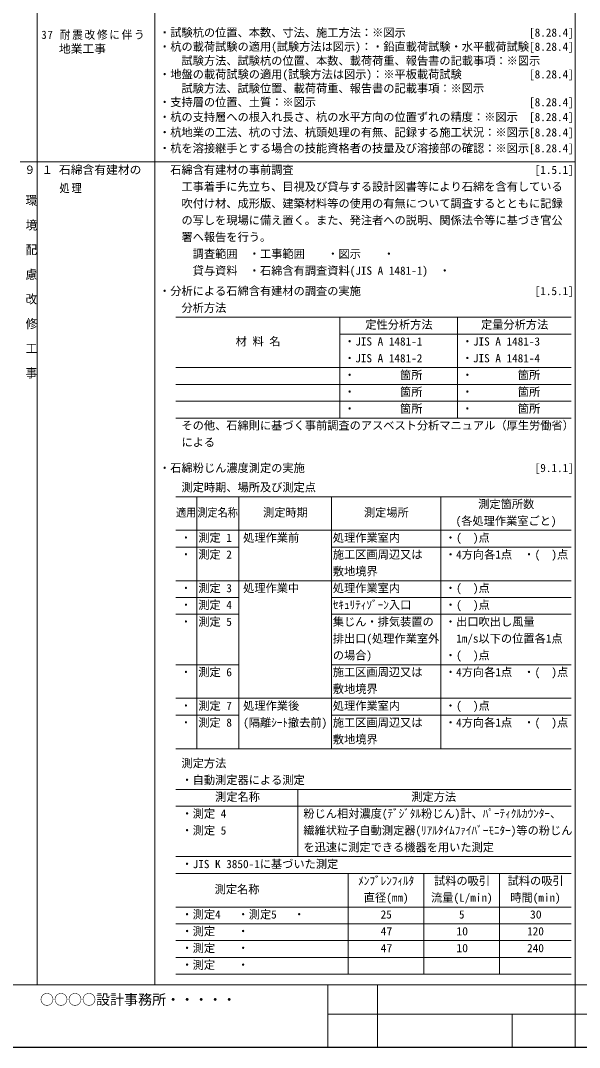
# Model space of a CAD drawing. Units: millimetres on the paper. Extents: x -400 to 395, y -286 to 463.
# Drawn here: x -3.6 to 195.8, y -285.7 to 81 of the extents above; entities that cross this region are included whole.
import ezdxf
from ezdxf.enums import TextEntityAlignment as Align

# ---------------------------------------------------------------- set-up
doc = ezdxf.new("R2010")
doc.units = ezdxf.units.MM
for name, color, linetype, lineweight in [('0-0', 4, 'Continuous', 9), ('0-1_文字', 7, 'Continuous', 9), ('E-0', 5, 'Continuous', 9)]:
    doc.layers.add(name, color=color, linetype=linetype, lineweight=lineweight)
doc.layers.add('E-1', color=7, linetype='Continuous')
doc.styles.add('@ＭＳ ゴシック', font='')
doc.styles.add('ＭＳ ゴシック', font='')
doc.styles.get('@ＭＳ ゴシック').set_extended_font_data('@MS Gothic')
doc.styles.get('ＭＳ ゴシック').set_extended_font_data('MS Gothic')

msp = doc.modelspace()

# ---------------------------------------------------------------- linework, layer by layer
at = {"layer": '0-0'}
for p, q in [((2.314, 284.234), (2.314, -263.266)), ((2.314, 284.234), (2.314, -263.266)), ((44.314, 284.234), (44.314, -263.266)), ((-3.686, 30.604), (194.314, 30.604)), ((51.814, -24.925), (192.856, -24.925)), ((110.315, -24.925), (110.315, -60.925)), ((152.315, -24.925), (152.315, -60.925)), ((110.315, -30.925), (192.856, -30.925)), ((51.814, -42.925), (192.856, -42.925)), ((51.814, -48.925), (192.856, -48.925)), ((51.814, -54.925), (192.856, -54.925)), ((51.814, -60.925), (192.856, -60.925)), ((51.814, -89.012), (192.856, -89.012)), ((59.315, -89.012), (59.315, -179.012)), ((74.315, -89.012), (74.315, -179.012)), ((107.315, -89.012), (107.315, -179.012)), ((146.315, -89.012), (146.315, -179.012)), ((51.814, -101.012), (192.856, -101.012)), ((51.814, -107.012), (74.315, -107.012)), ((107.315, -107.012), (192.856, -107.012)), ((51.814, -119.012), (192.856, -119.012)), ((51.814, -125.012), (74.315, -125.012)), ((107.315, -125.012), (192.856, -125.012)), ((51.814, -131.012), (74.315, -131.012)), ((107.315, -131.012), (192.856, -131.012)), ((51.814, -149.012), (74.315, -149.012)), ((107.315, -149.012), (192.856, -149.012)), ((51.814, -161.012), (192.856, -161.012)), ((51.814, -167.012), (74.315, -167.012)), ((107.315, -167.012), (192.856, -167.012)), ((51.814, -179.012), (192.856, -179.012)), ((51.814, -193.537), (192.855, -193.537)), ((95.314, -193.537), (95.314, -217.537)), ((51.814, -199.537), (192.855, -199.537)), ((51.814, -217.537), (192.855, -217.537)), ((51.814, -223.537), (192.855, -223.537)), ((113.314, -223.537), (113.314, -259.537)), ((140.314, -223.537), (140.314, -259.537)), ((167.314, -223.537), (167.314, -259.537)), ((51.814, -235.537), (192.855, -235.537)), ((51.814, -241.537), (192.855, -241.537)), ((51.814, -247.537), (192.855, -247.537)), ((51.814, -253.537), (192.855, -253.537)), ((51.814, -259.537), (192.855, -259.537))]:
    msp.add_line(p, q, dxfattribs=at)
at = {"layer": 'E-0', "color": 7}
for p, q in [((194.314, 284.35), (194.314, -263.266)), ((-399.685, -263.266), (392.314, -263.266)), ((-399.685, -263.266), (392.314, -263.266)), ((106.064, -263.266), (106.064, -285.682)), ((123.814, -263.266), (123.814, -285.682)), ((194.314, -263.266), (194.314, -285.565)), ((106.064, -273.766), (392.314, -273.766)), ((171.814, -273.766), (171.814, -285.682)), ((392.314, -285.565), (-399.685, -285.565)), ((392.314, -285.682), (-399.685, -285.682)), ((392.314, -285.682), (-399.685, -285.682))]:
    msp.add_line(p, q, dxfattribs=at)

# ---------------------------------------------------------------- texts
at = {"layer": '0-1_文字', "style": 'ＭＳ ゴシック'}
for s, p in [('・試験杭の位置、本数、寸法、施工方法：※図示\u3000\u3000\u3000\u3000\u3000\u3000\u3000\u3000\u3000\u3000\u3000[8.28.4]', (45.815, 74.367)), ('・杭の載荷試験の適用(試験方法は図示)：・鉛直載荷試験・水平載荷試験[8.28.4]', (45.815, 69.337)), ('\u3000\u3000試験方法、試験杭の位置、本数、載荷荷重、報告書の記載事項：※図示', (45.815, 64.307)), ('・地盤の載荷試験の適用(試験方法は図示)：※平板載荷試験\u3000\u3000\u3000\u3000\u3000\u3000[8.28.4]', (45.815, 59.464)), ('\u3000\u3000試験方法、試験位置、載荷荷重、報告書の記載事項：※図示', (45.815, 54.44)), ('・支持層の位置、土質：※図示\u3000\u3000\u3000\u3000\u3000\u3000\u3000\u3000\u3000\u3000\u3000\u3000\u3000\u3000\u3000\u3000\u3000\u3000\u3000[8.28.4]', (45.815, 49.519)), ('・杭の支持層への根入れ長さ、杭の水平方向の位置ずれの精度：※図示\u3000[8.28.4]', (45.815, 44.216)), ('・杭地業の工法、杭の寸法、杭頭処理の有無、記録する施工状況：※図示[8.28.4]', (45.815, 38.729)), ('・杭を溶接継手とする場合の技能資格者の技量及び溶接部の確認：※図示[8.28.4]', (45.815, 33.06)), ('\u3000石綿含有建材の事前調査\u3000\u3000\u3000\u3000\u3000\u3000\u3000\u3000\u3000\u3000\u3000\u3000\u3000\u3000\u3000\u3000\u3000\u3000\u3000 \u3000\u3000[1.5.1]', (45.814, 25.345)), ('\u3000\u3000工事着手に先立ち、目視及び貸与する設計図書等により石綿を含有している', (45.814, 19.345)), ('\u3000\u3000吹付け材、成形版、建築材料等の使用の有無について調査するとともに記録', (45.814, 13.345)), ('\u3000\u3000の写しを現場に備え置く。また、発注者への説明、関係法令等に基づき官公', (45.814, 7.345)), ('\u3000\u3000署へ報告を行う。', (45.815, 1.345)), ('\u3000\u3000\u3000調査範囲\u3000・工事範囲\u3000\u3000・図示\u3000\u3000・\u3000', (45.814, -4.655)), ('\u3000\u3000\u3000貸与資料\u3000・石綿含有調査資料(JIS A 1481-1)\u3000・\u3000\u3000', (45.815, -10.655)), ('・分析による石綿含有建材の調査の実施\u3000\u3000\u3000\u3000\u3000\u3000\u3000\u3000\u3000\u3000 \u3000\u3000\u3000\u3000\u3000[1.5.1]', (45.815, -17.925)), ('  \u3000分析方法', (45.815, -23.925)), ('定性分析方法', (119.415, -29.925)), ('定量分析方法', (160.685, -29.925)), ('材 料 名', (73.164, -35.925)), ('・JIS A 1481-1', (111.815, -35.925)), ('・JIS A 1481-3', (153.814, -35.925)), ('・JIS A 1481-2', (111.814, -41.925)), ('・JIS A 1481-4', (153.815, -41.925)), ('・\u3000\u3000\u3000\u3000箇所', (111.815, -47.925)), ('・\u3000\u3000\u3000\u3000箇所', (153.814, -47.925)), ('・\u3000\u3000\u3000\u3000箇所', (111.815, -53.925)), ('・\u3000\u3000\u3000\u3000箇所', (153.814, -53.925)), ('・\u3000\u3000\u3000\u3000箇所', (111.815, -59.925)), ('・\u3000\u3000\u3000\u3000箇所', (153.814, -59.925)), ('  \u3000その他、石綿則に基づく事前調査のアスベスト分析マニュアル（厚生労働省）', (45.815, -65.925)), ('  \u3000による', (45.815, -71.925)), ('・石綿粉じん濃度測定の実施\u3000\u3000\u3000\u3000\u3000\u3000\u3000\u3000\u3000\u3000\u3000\u3000\u3000\u3000\u3000\u3000\u3000\u3000\u3000\u3000 [9.1.1]', (45.815, -81.104)), ('  \u3000測定時期、場所及び測定点', (45.815, -88.012)), ('測定箇所数', (159.685, -94.012)), ('測定時期', (82.915, -97.012)), ('測定場所', (118.915, -97.012)), ('(各処理作業室ごと)', (151.635, -100.012)), (' 測定 1', (57.815, -106.012)), ('処理作業前', (75.815, -106.012)), (' 処理作業室内', (105.815, -106.012)), ('・(\u3000)点', (147.815, -106.012)), (' 測定 2', (57.815, -112.012)), (' 施工区画周辺又は', (105.815, -112.012)), ('・4方向各1点\u3000・(\u3000)点', (147.815, -112.012)), (' 敷地境界', (105.815, -118.012)), (' 測定 3', (57.815, -124.012)), ('処理作業中', (75.815, -124.012)), (' 処理作業室内', (105.815, -124.012)), ('・(\u3000)点', (147.815, -124.012)), (' 測定 4', (57.815, -130.012)), (' ｾｷｭﾘﾃｨｿﾞｰﾝ入口', (105.815, -130.012)), ('・(\u3000)点', (147.815, -130.012)), (' 測定 5', (57.815, -136.012)), (' 集じん・排気装置の', (105.815, -136.012)), ('・出口吹出し風量', (147.815, -136.012)), (' 排出口(処理作業室外', (105.815, -142.012)), ('\u30001m/s以下の位置各1点', (147.815, -142.012)), (' の場合)', (105.815, -148.012)), ('・(\u3000)点', (147.815, -148.012)), (' 測定 6', (57.815, -154.012)), (' 施工区画周辺又は', (105.815, -154.012)), ('・4方向各1点\u3000・(\u3000)点', (147.815, -154.012)), (' 敷地境界', (105.815, -160.012)), (' 測定 7', (57.815, -166.012)), ('処理作業後', (75.815, -166.012)), (' 処理作業室内', (105.815, -166.012)), ('・(\u3000)点', (147.815, -166.012)), (' 測定 8', (57.815, -172.012)), ('(隔離ｼｰﾄ撤去前)', (75.815, -172.012)), (' 施工区画周辺又は', (105.815, -172.012)), ('・4方向各1点\u3000・(\u3000)点', (147.815, -172.012)), (' 敷地境界', (105.815, -178.012)), ('  \u3000測定方法', (45.814, -186.537)), ('  \u3000・自動測定器による測定', (45.814, -192.537)), (' 測定名称', (63.814, -198.537)), ('測定方法', (135.814, -198.537)), (' ・測定 4', (51.814, -204.537)), (' 粉じん相対濃度(ﾃﾞｼﾞﾀﾙ粉じん)計、ﾊﾟｰﾃｨｸﾙｶｳﾝﾀｰ、', (95.314, -204.537)), (' ・測定 5', (51.814, -210.537)), (' 繊維状粒子自動測定器(ﾘｱﾙﾀｲﾑﾌｧｲﾊﾞｰﾓﾆﾀｰ)等の粉じん', (95.314, -210.537)), (' を迅速に測定できる機器を用いた測定', (95.314, -216.537)), ('  \u3000・JIS K 3850-1に基づいた測定', (45.814, -222.537)), ('測定名称', (65.664, -231.537)), ('ﾒﾝﾌﾞﾚﾝﾌｨﾙﾀ', (116.864, -228.537)), ('試料の吸引', (143.914, -228.537)), ('試料の吸引', (170.185, -228.537)), ('直径(mm)', (118.864, -234.537)), ('流量(L/min)', (142.864, -234.537)), ('時間(min)', (171.135, -234.537)), (' ・測定4 \u3000・測定5\u3000 ・\u3000', (51.815, -240.537)), ('25', (124.864, -240.537)), (' ・測定  \u3000・\u3000', (51.814, -246.537)), ('120', (177.135, -246.537)), (' ・測定  \u3000・\u3000', (51.814, -252.537)), ('240', (177.135, -252.537)), (' ・測定  \u3000・\u3000', (51.814, -258.537))]:
    msp.add_text(s, height=2.933, dxfattribs=at).set_placement(p, align=Align.BOTTOM_LEFT)
for s, width, p in [('地業工事', 1.05, (10.08, 68.592)), ('１ 石綿含有建材の', 1.05, (3.814, 25.345)), ('９', 0.95, (-2.186, 25.345)), ('適用', 0.9, (51.864, -97.012)), ('測定名称', 0.9, (59.515, -97.012)), (' ・ ', 0.9, (51.815, -106.012)), (' ・ ', 0.9, (51.815, -112.012)), (' ・ ', 0.9, (51.815, -124.012)), (' ・ ', 0.9, (51.815, -130.012)), (' ・ ', 0.9, (51.815, -136.012)), (' ・ ', 0.9, (51.815, -154.012)), (' ・ ', 0.9, (51.815, -166.012)), (' ・ ', 0.9, (51.815, -172.012)), ('5', 0.95, (152.864, -240.537)), ('30', 1.05, (178.135, -240.537)), ('47', 1.05, (124.864, -246.537)), ('10', 1.05, (151.865, -246.537)), ('47', 1.05, (124.864, -252.537)), ('10', 1.05, (151.865, -252.537))]:
    msp.add_text(s, height=2.933, dxfattribs=dict(at, width=width)).set_placement(p, align=Align.BOTTOM_LEFT)
at = {"layer": '0-1_文字', "style": '@ＭＳ ゴシック', "width": 1.1}
msp.add_text('\u3000環\u3000境\u3000配\u3000慮\u3000改\u3000修\u3000工\u3000事', height=2.933, rotation=270, dxfattribs=at).set_placement((-2.186, 23.435), align=Align.BOTTOM_LEFT)
at = {"layer": '0-1_文字', "char_height": 2.933, "attachment_point": 7, "style": 'ＭＳ ゴシック'}
for s, insert in [('\\T1.16;\\W0.95;37\\~耐震改修に伴う', (3.814, 74.126)), ('\\T1.2;\\W0.9;\\~\\~\\~処理', (3.814, 19.345))]:
    msp.add_mtext(s, dxfattribs=dict(at, insert=insert))
at = {"layer": 'E-1', "style": 'ＭＳ ゴシック'}
msp.add_text('○○○○設計事務所・・・・・', height=3.666, dxfattribs=at).set_placement((3.324, -271.518), align=Align.BOTTOM_LEFT)

doc.saveas('drawing.dxf')
